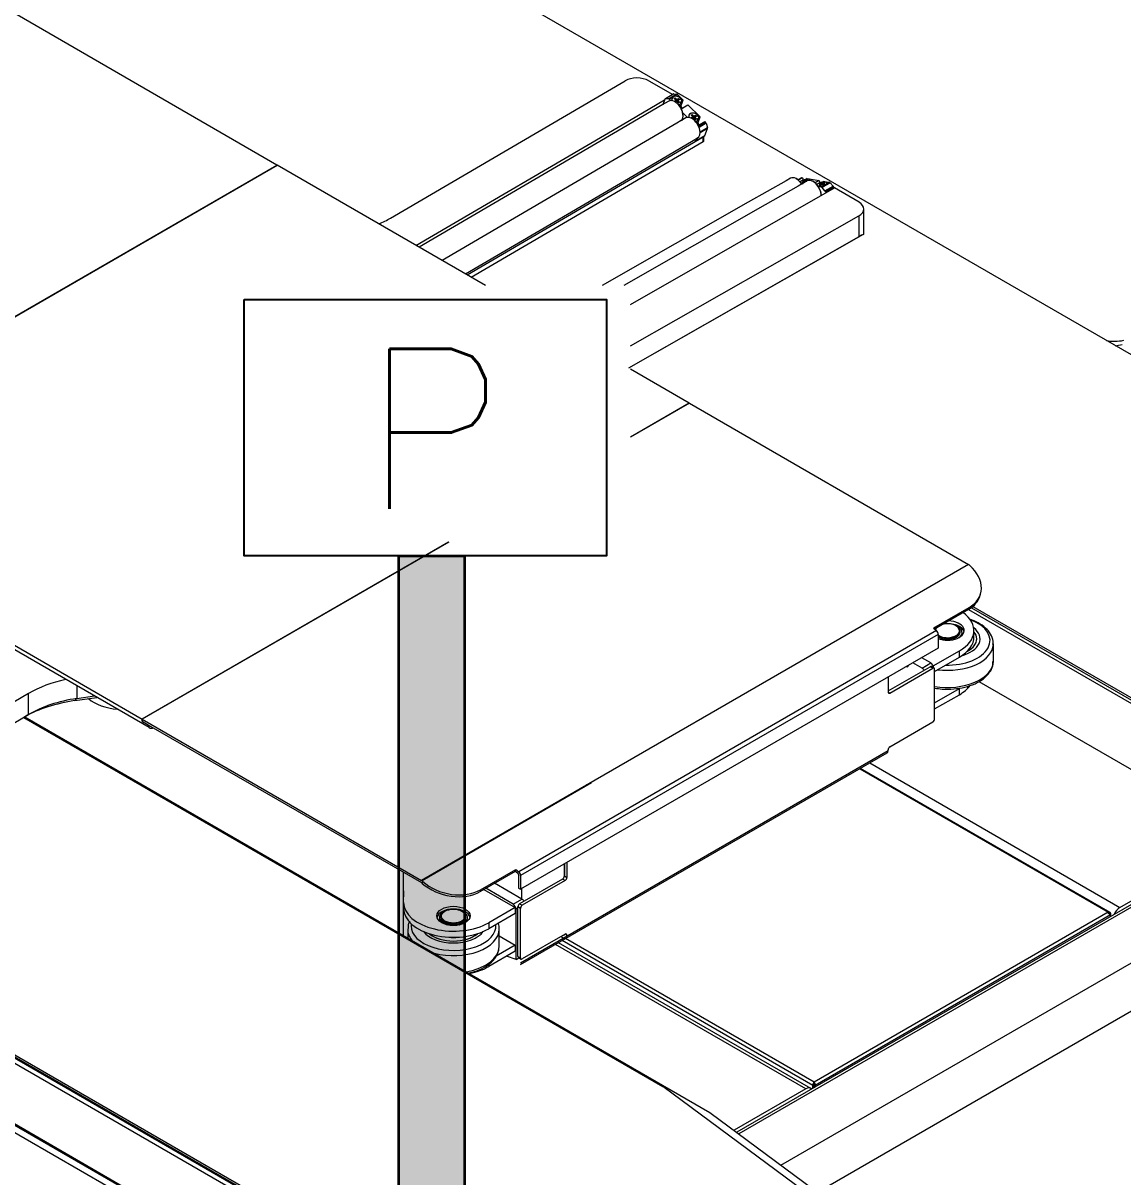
# Model space of a CAD drawing. Header units: millimetres. Extents: x -5 to 1510635, y -6 to 71285.
# Drawn here: x 1275792 to 1277114, y 11014 to 12401 of the extents above; entities that cross this region are included whole.
import ezdxf
from ezdxf.enums import TextEntityAlignment as Align

# ---------------------------------------------------------------- set-up
doc = ezdxf.new("R2010")
doc.units = ezdxf.units.MM
doc.header["$LTSCALE"] = 1000
doc.linetypes.add('HIDDEN', pattern=[0.375, 0.25, -0.125])
doc.linetypes.add('PHANTOM', pattern=[2.5, 1.25, -0.25, 0.25, -0.25, 0.25, -0.25])
for name, color, linetype in [('2', 42, 'Continuous'), ('3', 3, 'Continuous'), ('MP-3', 3, 'Continuous'), ('MP-4', 4, 'HIDDEN'), ('MP-8', 8, 'Continuous'), ('MP-RO-40010', 7, 'Continuous')]:
    doc.layers.add(name, color=color, linetype=linetype)
doc.layers.add('S-COLS', color=5, linetype='Continuous', lineweight=35)
doc.styles.add('ROMANS', font='ROMANS.shx')

# ---------------------------------------------------------------- blocks, each defined once
blk = doc.blocks.new('12323398760')
at = {"layer": '3', "linetype": 'ByBlock'}
blk.add_hatch(color=1, dxfattribs=at).paths.add_polyline_path([(-170.4, -809.7), (-170.4, 0), (-249.6, 0), (-249.6, -809.7), (-317.2, -809.7), (-210, -1012.6), (-102.9, -809.7)])
at = {"layer": '3', "color": 2, "linetype": 'ByBlock'}
blk.add_lwpolyline([(-435.6, 308.4), (0, 308.4), (0, 0), (-435.6, 0)], close=True, dxfattribs=at)
at = {"layer": 'S-COLS', "color": 2, "linetype": 'ByBlock'}
for p, q in [((-249.6, -809.7), (-249.6, 0)), ((-249.6, 0), (-170.4, 0)), ((-170.4, -809.7), (-170.4, 0))]:
    blk.add_line(p, q, dxfattribs=at)
at = {"layer": '3', "style": 'ROMANS'}
blk.add_text('P', height=192, dxfattribs=at).set_placement((-207.2, 152.8, -36432.5), align=Align.MIDDLE)

msp = doc.modelspace()

# ---------------------------------------------------------------- linework, layer by layer
at = {"layer": '2', "color": 6, "linetype": 'PHANTOM'}
msp.add_arc((1275218.259, 12212.212), 3135.026, 146.209252, 107.895356, dxfattribs=at)
at = {"layer": 'MP-3', "color": 0, "linetype": 'Continuous', "lineweight": 15}
for p, q in [((1276097.193, 12229.93), (1275761.708, 12423.622)), ((1276233.767, 12166.332), (1276515.703, 12331.249)), ((1276543.987, 12331.355), (1276572.861, 12314.901)), ((1276573.638, 12315.355), (1276563.804, 12309.603)), ((1276574.047, 12315.452), (1276564.212, 12309.699)), ((1276573.315, 12312.859), (1276577.539, 12315.33)), ((1276574.047, 12315.452), (1276577.539, 12315.33)), ((1276578.627, 12314.764), (1276574.403, 12312.294)), ((1276585.43, 12308.047), (1276578.627, 12314.764)), ((1276512.08, 12278.427), (1276563.122, 12308.283)), ((1276563.094, 12303.815), (1276518.136, 12277.517)), ((1276563.476, 12309.197), (1276560.893, 12302.528)), ((1276568.293, 12306.856), (1276563.094, 12303.815)), ((1276567.704, 12309.577), (1276564.212, 12309.699)), ((1276567.704, 12309.577), (1276571.928, 12312.048)), ((1276573.017, 12311.482), (1276568.793, 12309.012)), ((1276570.488, 12307.337), (1276568.793, 12309.012)), ((1276574.46, 12310.043), (1276575.865, 12310.865)), ((1276576.466, 12308.062), (1276574.46, 12310.043)), ((1276575.078, 12309.432), (1276575.378, 12309.608)), ((1276575.142, 12306.315), (1276575.979, 12306.805)), ((1276575.378, 12309.608), (1276575.865, 12310.865)), ((1276575.378, 12309.608), (1276577.384, 12307.627)), ((1276575.865, 12310.865), (1276577.871, 12308.884)), ((1276575.979, 12306.805), (1276576.466, 12308.062)), ((1276577.804, 12306.741), (1276576.116, 12305.754)), ((1276577.384, 12307.627), (1276577.871, 12308.884)), ((1276577.384, 12307.627), (1276579.492, 12308.859)), ((1276579.81, 12304.76), (1276577.804, 12306.741)), ((1276577.871, 12308.884), (1276579.979, 12310.116)), ((1276578.722, 12306.306), (1276579.209, 12307.563)), ((1276578.722, 12306.306), (1276580.11, 12304.935)), ((1276581.316, 12308.796), (1276579.209, 12307.563)), ((1276579.209, 12307.563), (1276581.215, 12305.582)), ((1276579.492, 12308.859), (1276579.979, 12310.116)), ((1276579.492, 12308.859), (1276580.211, 12308.149)), ((1276581.215, 12305.582), (1276579.81, 12304.76)), ((1276579.979, 12310.116), (1276581.316, 12308.796)), ((1276580.864, 12302.046), (1276580.166, 12302.449)), ((1276582.152, 12301.025), (1276582.874, 12301.448)), ((1276582.874, 12301.448), (1276585.43, 12308.047)), ((1276583.088, 12297.739), (1276591.115, 12302.434)), ((1276583.516, 12305.252), (1276583.638, 12305.566)), ((1276583.886, 12307.144), (1276585.43, 12308.047)), ((1276605.828, 12287.906), (1276591.115, 12302.434)), ((1276583.512, 12299.514), (1276583.36, 12299.425)), ((1276588.691, 12286.715), (1276583.492, 12283.674)), ((1276584.483, 12298.555), (1276583.512, 12299.514)), ((1276590.717, 12287.363), (1276584.815, 12293.191)), ((1276594.757, 12286.688), (1276596.864, 12287.921)), ((1276594.858, 12289.902), (1276596.263, 12290.724)), ((1276596.864, 12287.921), (1276594.858, 12289.902)), ((1276595.476, 12289.291), (1276595.776, 12289.466)), ((1276595.549, 12286.179), (1276596.377, 12286.664)), ((1276595.776, 12289.466), (1276596.263, 12290.724)), ((1276595.776, 12289.466), (1276597.782, 12287.485)), ((1276596.263, 12290.724), (1276598.269, 12288.742)), ((1276596.377, 12286.664), (1276596.864, 12287.921)), ((1276598.202, 12286.6), (1276596.514, 12285.613)), ((1276597.782, 12287.485), (1276598.269, 12288.742)), ((1276597.782, 12287.485), (1276599.89, 12288.718)), ((1276600.208, 12284.619), (1276598.202, 12286.6)), ((1276598.269, 12288.742), (1276600.377, 12289.975)), ((1276599.12, 12286.165), (1276599.607, 12287.422)), ((1276599.12, 12286.165), (1276600.508, 12284.794)), ((1276601.714, 12288.654), (1276599.607, 12287.422)), ((1276599.607, 12287.422), (1276601.613, 12285.441)), ((1276599.89, 12288.718), (1276600.377, 12289.975)), ((1276599.89, 12288.718), (1276600.609, 12288.008)), ((1276600.377, 12289.975), (1276601.714, 12288.654)), ((1276603.272, 12281.306), (1276605.828, 12287.906)), ((1276604.284, 12287.003), (1276605.828, 12287.906)), ((1276264.267, 12133.47), (1276512.08, 12278.427)), ((1276518.136, 12277.517), (1276268.097, 12131.259)), ((1276577.873, 12280.387), (1276295.692, 12115.327)), ((1276583.071, 12283.428), (1276577.873, 12280.387)), ((1276601.613, 12285.441), (1276600.208, 12284.619)), ((1276601.262, 12281.905), (1276600.564, 12282.307)), ((1276602.55, 12280.884), (1276603.272, 12281.306)), ((1276603.486, 12277.598), (1276611.513, 12282.293)), ((1276603.91, 12279.373), (1276603.758, 12279.284)), ((1276604.881, 12278.414), (1276603.91, 12279.373)), ((1276603.914, 12285.111), (1276604.036, 12285.425)), ((1276603.949, 12276.637), (1276612.296, 12281.519)), ((1276613.099, 12280.217), (1276604.539, 12275.209)), ((1276605.696, 12270), (1276614.728, 12275.283)), ((1276614.775, 12274.007), (1276605.721, 12268.711)), ((1276612.296, 12281.519), (1276611.513, 12282.293)), ((1276611.569, 12265.728), (1276614.775, 12274.007)), ((1276613.099, 12280.217), (1276614.728, 12275.283)), ((1276325.847, 12097.917), (1276609.492, 12263.832)), ((1276552.672, 12233.207), (1276597.63, 12259.505)), ((1276597.63, 12259.505), (1276602.828, 12262.546)), ((1276599.401, 12260.541), (1276599.91, 12260.039)), ((1276601.407, 12259.57), (1276611.241, 12265.322)), ((1276601.735, 12259.975), (1276611.569, 12265.728)), ((1276601.735, 12259.975), (1276602.701, 12262.472)), ((1276609.492, 12258.117), (1276609.492, 12263.832)), ((1276610.357, 12259.334), (1276610.357, 12264.805)), ((1276609.492, 12258.117), (1276330.765, 12095.077)), ((1276323.601, 12099.214), (1276552.672, 12233.207)), ((1275439.584, 11850.259), (1276097.193, 12229.93)), ((1275439.725, 11850.178), (1276097.334, 12229.848)), ((1276097.193, 12229.93), (1276097.193, 12229.767)), ((1276347.839, 12085.219), (1276097.334, 12229.848)), ((1276709.226, 12211.24), (1276663.677, 12185.283)), ((1276723.666, 12204.736), (1276683.81, 12182.024)), ((1276714.493, 12214.241), (1276709.226, 12211.24)), ((1276727.495, 12214.637), (1276723.299, 12212.246)), ((1276728.005, 12214.715), (1276723.455, 12212.122)), ((1276728.933, 12207.737), (1276723.666, 12204.736)), ((1276728.778, 12214.589), (1276723.858, 12211.785)), ((1276726.277, 12209.727), (1276726.237, 12209.75)), ((1276727.603, 12207.489), (1276728.299, 12207.376)), ((1276728.005, 12214.715), (1276728.778, 12214.589)), ((1276728.541, 12208.899), (1276730.676, 12210.116)), ((1276729.861, 12208.685), (1276728.541, 12208.899)), ((1276728.696, 12210.436), (1276730.119, 12211.248)), ((1276730.676, 12210.116), (1276728.696, 12210.436)), ((1276728.778, 12214.589), (1276729.51, 12211.826)), ((1276734.626, 12210.982), (1276729.36, 12207.981)), ((1276731.996, 12209.902), (1276729.861, 12208.685)), ((1276730.119, 12211.248), (1276732.099, 12210.927)), ((1276730.407, 12210.159), (1276730.119, 12211.248)), ((1276730.898, 12209.276), (1276730.676, 12210.116)), ((1276730.869, 12209.388), (1276731.045, 12209.36)), ((1276732.569, 12209.809), (1276731.996, 12209.902)), ((1276732.099, 12210.927), (1276734.235, 12212.144)), ((1276732.387, 12209.839), (1276732.099, 12210.927)), ((1276734.389, 12213.681), (1276732.825, 12212.79)), ((1276735.555, 12211.93), (1276733.42, 12210.713)), ((1276733.42, 12210.713), (1276733.992, 12210.621)), ((1276733.516, 12210.349), (1276733.42, 12210.713)), ((1276734.235, 12212.144), (1276735.555, 12211.93)), ((1276734.457, 12211.304), (1276734.235, 12212.144)), ((1276734.389, 12213.681), (1276748.912, 12211.33)), ((1276748.912, 12211.33), (1276743.991, 12208.526)), ((1276746.411, 12206.468), (1276746.37, 12206.491)), ((1276747.736, 12204.229), (1276751.273, 12203.657)), ((1276748.674, 12205.64), (1276750.809, 12206.856)), ((1276749.994, 12205.426), (1276748.674, 12205.64)), ((1276748.829, 12207.177), (1276750.252, 12207.988)), ((1276750.809, 12206.856), (1276748.829, 12207.177)), ((1276748.912, 12211.33), (1276749.643, 12208.566)), ((1276752.13, 12206.643), (1276749.994, 12205.426)), ((1276750.252, 12207.988), (1276752.233, 12207.668)), ((1276750.54, 12206.9), (1276750.252, 12207.988)), ((1276751.032, 12206.017), (1276750.809, 12206.856)), ((1276751.002, 12206.129), (1276751.178, 12206.1)), ((1276751.273, 12203.657), (1276755.553, 12206.095)), ((1276754.11, 12206.322), (1276752.13, 12206.643)), ((1276752.233, 12207.668), (1276754.368, 12208.884)), ((1276752.521, 12206.579), (1276752.233, 12207.668)), ((1276756.627, 12205.412), (1276752.347, 12202.974)), ((1276755.794, 12199.089), (1276752.347, 12202.974)), ((1276754.523, 12210.422), (1276752.959, 12209.53)), ((1276755.688, 12208.67), (1276753.553, 12207.454)), ((1276753.553, 12207.454), (1276755.533, 12207.133)), ((1276753.841, 12206.366), (1276753.553, 12207.454)), ((1276753.665, 12206.394), (1276753.811, 12206.478)), ((1276755.533, 12207.133), (1276754.11, 12206.322)), ((1276754.368, 12208.884), (1276755.688, 12208.67)), ((1276754.59, 12208.045), (1276754.368, 12208.884)), ((1276754.523, 12210.422), (1276761.237, 12209.335)), ((1276755.794, 12199.089), (1276765.758, 12204.767)), ((1276766.485, 12203.421), (1276756.521, 12197.743)), ((1276756.958, 12206.896), (1276761.237, 12209.335)), ((1276762.311, 12208.652), (1276758.032, 12206.213)), ((1276762.311, 12208.652), (1276765.758, 12204.767)), ((1276766.485, 12203.421), (1276766.834, 12202.1)), ((1276522.057, 12062.613), (1276767.546, 12202.506)), ((1276756.521, 12197.743), (1276756.87, 12196.422)), ((1276796.833, 12185.374), (1276767.546, 12202.506)), ((1276663.677, 12185.283), (1276488.24, 12085.31)), ((1276683.81, 12182.024), (1276513.935, 12085.219)), ((1276802.599, 12147.093), (1276802.599, 12177.263)), ((1276522.057, 12012.567), (1276796.648, 12169.045)), ((1276796.648, 12169.045), (1276796.648, 12143.733)), ((1276796.648, 12143.733), (1276519.772, 11985.954)), ((1276801.951, 12146.702), (1276519.818, 11985.927)), ((1276592.734, 11943.83), (1276522.057, 11984.635)), ((1276592.734, 11943.83), (1276522.057, 11903.025)), ((1276592.875, 11943.748), (1276522.057, 11902.861)), ((1276592.875, 11943.748), (1276928.36, 11750.056)), ((1275439.725, 11850.178), (1275935.124, 11564.159)), ((1276303.41, 11776.788), (1275935.124, 11564.159)), ((1276303.692, 11776.788), (1275935.266, 11564.077)), ((1276928.36, 11750.056), (1276270.75, 11370.385)), ((1276929.128, 11749.495), (1276930.097, 11748.636)), ((1276942.452, 11713.097), (1276943.038, 11715.283)), ((1276928.892, 11697.941), (1276886.466, 11673.446)), ((1276928.306, 11695.755), (1276887.728, 11672.327)), ((1276928.306, 11695.755), (1276928.892, 11697.941)), ((1276913.901, 11676.06), (1276913.548, 11676.264)), ((1275943.751, 11553.871), (1275742.225, 11670.222)), ((1276889.78, 11670.507), (1276387.734, 11380.651)), ((1276891.981, 11665.924), (1276389.935, 11376.067)), ((1276886.466, 11673.446), (1276889.78, 11670.507)), ((1276887.957, 11672.459), (1276887.957, 11672.123)), ((1276888.415, 11672.724), (1276888.77, 11672.519)), ((1276891.981, 11665.924), (1276891.981, 11649.449)), ((1276918.295, 11668.711), (1276918.295, 11669.936)), ((1276920.734, 11666.937), (1276920.734, 11668.243)), ((1276935.011, 11663.2), (1276935.011, 11670.548)), ((1276891.981, 11649.449), (1276389.935, 11359.593)), ((1276958.295, 11633.963), (1276958.295, 11654.551)), ((1276883.142, 11631.642), (1276872.14, 11637.994)), ((1276886.143, 11627.986), (1276917.437, 11646.053)), ((1276887.738, 11621.558), (1276917.437, 11638.705)), ((1276917.437, 11638.705), (1276917.437, 11646.053)), ((1276831.877, 11597.962), (1276882.435, 11627.151)), ((1276833.998, 11595.512), (1276885.617, 11625.314)), ((1276872.536, 11625.518), (1276861.534, 11631.87)), ((1276872.536, 11625.518), (1276883.142, 11631.642)), ((1276885.617, 11625.314), (1276882.435, 11627.151)), ((1276887.117, 11625.463), (1276883.935, 11627.3)), ((1276887.738, 11564.485), (1276887.738, 11624.09)), ((1276831.877, 11614.748), (1276831.877, 11596.737)), ((1275798.692, 11595.015), (1275516.756, 11430.099)), ((1275798.692, 11569.704), (1275798.692, 11595.015)), ((1275856.599, 11604.188), (1275856.599, 11588.913)), ((1276831.877, 11596.737), (1276833.998, 11595.512)), ((1276887.738, 11583.673), (1276917.437, 11600.819)), ((1276887.738, 11576.324), (1276917.437, 11593.471)), ((1276917.437, 11593.471), (1276917.437, 11600.819)), ((1275854.114, 11586.341), (1275880.694, 11590.277)), ((1275854.114, 11586.341), (1275856.599, 11588.913)), ((1275856.599, 11588.913), (1275877.655, 11592.031)), ((1275516.756, 11404.787), (1275798.692, 11569.704)), ((1275935.124, 11561.546), (1275935.124, 11564.159)), ((1275935.266, 11561.628), (1275935.124, 11561.546)), ((1275935.124, 11561.546), (1275943.751, 11556.565)), ((1275935.266, 11564.077), (1276270.75, 11370.385)), ((1275935.266, 11564.077), (1275935.266, 11561.464)), ((1275935.266, 11561.464), (1276270.75, 11367.772)), ((1275943.751, 11553.871), (1275943.751, 11556.565)), ((1276833.998, 11531.009), (1276885.617, 11560.811)), ((1276831.877, 11526.11), (1276389.935, 11270.955)), ((1276389.935, 11269.095), (1276830.738, 11523.592)), ((1276831.877, 11526.11), (1276831.877, 11527.335)), ((1276475.166, 11487.4), (1276271.519, 11369.824)), ((1276469.131, 11485.285), (1276469.838, 11485.693)), ((1276442.615, 11390.007), (1276442.615, 11375.67)), ((1276442.615, 11375.67), (1276442.615, 11390.007)), ((1276445.797, 11391.844), (1276445.797, 11373.833)), ((1276249.325, 11336.566), (1276249.248, 11380.186)), ((1276249.325, 11343.914), (1276249.261, 11380.179)), ((1276341.408, 11356.909), (1276383.834, 11381.404)), ((1276341.993, 11359.095), (1276384.42, 11383.59)), ((1276383.834, 11381.404), (1276384.42, 11383.59)), ((1276383.834, 11381.404), (1276387.148, 11378.465)), ((1276384.42, 11383.59), (1276387.734, 11380.651)), ((1276387.673, 11377.374), (1276387.673, 11360.899)), ((1276440.493, 11371.996), (1276388.875, 11342.194)), ((1276389.935, 11376.067), (1276389.935, 11359.593)), ((1276443.675, 11370.159), (1276440.493, 11371.996)), ((1276442.615, 11375.67), (1276445.797, 11373.833)), ((1276249.221, 11357.912), (1276249.288, 11357.95)), ((1276249.315, 11304.213), (1276249.221, 11357.912)), ((1276249.221, 11357.912), (1276249.221, 11350.563)), ((1276270.933, 11367.639), (1276271.902, 11366.78)), ((1276271.519, 11369.824), (1276272.488, 11368.965)), ((1276271.902, 11366.78), (1276272.488, 11368.965)), ((1276341.993, 11359.095), (1276341.408, 11356.909)), ((1276345.963, 11359.539), (1276383.571, 11337.826)), ((1276381.096, 11341.786), (1276348.155, 11360.805)), ((1276391.703, 11347.91), (1276358.762, 11366.928)), ((1276387.673, 11360.899), (1276389.935, 11359.593)), ((1276390.996, 11360.205), (1276390.996, 11348.318)), ((1276443.675, 11370.159), (1276392.057, 11340.357)), ((1276249.303, 11304.221), (1276249.221, 11350.563)), ((1276249.325, 11343.914), (1276249.325, 11336.566)), ((1276381.096, 11341.786), (1276391.703, 11347.91)), ((1276299.072, 11333.335), (1276298.719, 11333.131)), ((1276319.932, 11333.131), (1276319.578, 11333.335)), ((1276383.571, 11337.826), (1276351.752, 11319.455)), ((1276383.571, 11330.477), (1276351.752, 11312.106)), ((1276383.571, 11337.826), (1276383.571, 11330.477)), ((1276386.753, 11336.887), (1276384.632, 11335.662)), ((1276384.632, 11275.241), (1276384.632, 11335.662)), ((1276386.753, 11278.916), (1276386.753, 11338.52)), ((1276389.935, 11336.683), (1276386.753, 11338.52)), ((1276388.875, 11342.194), (1276392.057, 11340.357)), ((1276389.935, 11277.078), (1276389.935, 11336.683)), ((1276292.485, 11325.66), (1276292.485, 11324.354)), ((1276294.325, 11327.007), (1276294.325, 11325.783)), ((1276316.732, 11316.928), (1276316.775, 11316.904)), ((1276316.732, 11316.928), (1276316.732, 11316.894)), ((1276320.781, 11318.155), (1276319.234, 11319.048)), ((1276320.778, 11319.939), (1276322.512, 11318.938)), ((1276320.778, 11319.939), (1276320.778, 11318.633)), ((1276320.778, 11318.633), (1276321.26, 11318.354)), ((1276324.325, 11325.783), (1276324.325, 11327.007)), ((1276325.262, 11320.914), (1276324.449, 11321.384)), ((1276326.165, 11324.354), (1276326.165, 11325.66)), ((1276351.752, 11319.455), (1276351.752, 11312.106)), ((1276254.325, 11311.622), (1276254.325, 11301.321)), ((1276364.325, 11291.035), (1276364.325, 11311.622)), ((1276364.325, 11303.704), (1276383.571, 11292.592)), ((1276443.675, 11305.656), (1276392.057, 11275.854)), ((1276438.726, 11302.798), (1276441.908, 11300.961)), ((1276445.797, 11304.431), (1276443.675, 11305.656)), ((1276445.797, 11303.206), (1276445.797, 11304.431)), ((1276383.571, 11292.592), (1276360.514, 11279.28)), ((1276383.571, 11292.592), (1276383.571, 11285.243)), ((1276383.571, 11285.243), (1276351.752, 11266.872)), ((1276384.632, 11275.241), (1276373.142, 11279.222)), ((1276384.632, 11275.241), (1276387.996, 11277.184)), ((1276386.753, 11278.916), (1276389.935, 11277.078)), ((1276387.375, 11277.542), (1276390.557, 11275.705)), ((1276351.752, 11269.724), (1276351.752, 11266.872))]:
    msp.add_line(p, q, dxfattribs=at)
for centre, radius, start, end in [((1276364.218, 12668.734), 412.757, 300.213711, 300.436715), ((1276833.456, 12072.223), 153.761, 119.375627, 119.978185)]:
    msp.add_arc(centre, radius, start, end, dxfattribs=at)
for centre, major_axis, ratio, start_param, end_param in [((1276529.937, 12323.137), (20, 0), 0.57735031, 0.79193092, 2.36272725), ((1276574.648, 12313.629), (1.01, -1.726), 0.58110959, 2.78923896, 3.14159265), ((1276578.14, 12313.507), (-1.01, 1.726), 0.58110959, 5.14543345, 5.93083161), ((1276564.813, 12307.876), (1.01, -1.726), 0.58110959, 2.78923896, 3.57463712), ((1276568.306, 12307.755), (-1.01, 1.726), 0.58110959, 5.14543345, 5.93083161), ((1276575.361, 12294.772), (7.069, -12.084), 0.58110959, 0.19640211, 3.14159265), ((1276577.837, 12307.812), (5.828, -2.257), 0.73870304, 2.76886147, 3.72334572), ((1276577.837, 12307.812), (-5.8, 2.246), 0.73870304, 0, 0.58303047), ((1276572.53, 12310.225), (-1.01, 1.726), 0.58110959, 5.14543345, 5.93083161), ((1276577.837, 12307.812), (-5.8, 2.246), 0.73870304, 2.11435108, 6.28318531), ((1276577.837, 12307.812), (-5.828, 2.257), 0.73870304, 5.59328324, 5.91045413), ((1276573.916, 12311.037), (-1.01, 1.726), 0.58110959, 5.14543345, 5.93083161), ((1276577.837, 12307.812), (-5.828, 2.257), 0.73870304, 3.48657409, 5.59328324), ((1276575.572, 12294.895), (6.917, -11.825), 0.58110959, 0.04739188, 2.0038408), ((1276580.138, 12297.566), (3.029, -5.179), 0.58110959, 1.34558476, 2.46124951), ((1276577.716, 12307.498), (-5.8, 2.246), 0.73870304, 2.18097818, 3.14159265), ((1276580.841, 12297.977), (-2.525, 4.316), 0.58110959, 4.44109833, 5.48792327), ((1276583.877, 12300.457), (-0.757, 1.295), 0.58110959, 0.43304447, 2.0038408), ((1276595.759, 12274.63), (-7.069, 12.084), 0.58110959, 3.14159265, 6.28318531), ((1276598.235, 12287.671), (5.828, -2.257), 0.73870304, 0.34498144, 3.69985311), ((1276598.235, 12287.671), (-5.8, 2.246), 0.73870304, 0, 0.55964348), ((1276598.235, 12287.671), (-5.8, 2.246), 0.73870304, 2.11435108, 6.28318531), ((1276590.561, 12271.59), (-7.069, 12.084), 0.58110959, 0, 0.03000542), ((1276595.97, 12274.754), (-6.917, 11.825), 0.58110959, 3.9263292, 5.49844105), ((1276600.536, 12277.425), (3.029, -5.179), 0.58110959, 1.34558476, 2.46124951), ((1276598.114, 12287.357), (-5.8, 2.246), 0.73870304, 2.18097818, 3.14159265), ((1276601.239, 12277.835), (-2.525, 4.316), 0.58110959, 4.44109833, 5.48792327), ((1276604.275, 12280.316), (-0.757, 1.295), 0.58110959, 0.43304447, 2.0038408), ((1276611.809, 12280.262), (-1.01, 1.726), 0.58110959, 4.36003529, 5.14543345), ((1276613.438, 12275.328), (1.01, -1.726), 0.58110959, 0.43304447, 1.21844263), ((1276600.397, 12261.296), (-1.01, 1.726), 0.58110959, 2.0038408, 3.57463712), ((1276607.357, 12265.941), (-2.837, 1.366), 0.71343695, 2.69369232, 3.22712122), ((1276607.357, 12259.334), (-3, 0), 0.57735031, 2.36272725, 3.14159265), ((1276610.232, 12267.049), (-1.01, 1.726), 0.58110959, 3.14159265, 3.57463712), ((1276716.158, 12199.076), (-6.932, 12.164), 0.57356636, 0, 0.03054546), ((1276721.425, 12202.078), (-6.932, 12.164), 0.57356636, 4.78463063, 6.28318531), ((1276721.638, 12202.199), (-6.783, 11.903), 0.57356636, 4.78770643, 5.51883941), ((1276726.264, 12204.835), (2.971, -5.213), 0.57356636, -3.91725512, -3.77028544), ((1276732.048, 12210.415), (-6.013, -1.591), 0.34378067, 2.88808752, 5.99721019), ((1276732.048, 12210.415), (-6.013, -1.591), 0.34378067, 0.5702274, 1.10071038), ((1276732.048, 12210.415), (-6.042, -1.599), 0.34378067, 0.58019963, 1.09649689), ((1276728.486, 12212.899), (0.99, -1.738), 0.57356636, 2.70850532, 3.14159265), ((1276732.048, 12210.415), (-6.042, -1.599), 0.34378067, 2.88505597, 4.49315428), ((1276741.558, 12198.818), (6.932, -12.164), 0.57356636, 0.80901089, 3.14159265), ((1276741.771, 12198.94), (6.783, -11.903), 0.57356636, 0.77891856, 2.70850532), ((1276746.398, 12201.576), (2.971, -5.213), 0.57356636, -3.91725512, -3.77028498), ((1276752.181, 12207.155), (-6.013, -1.591), 0.34378067, 0.5702274, 5.99721019), ((1276752.181, 12207.155), (6.042, 1.599), 0.34378067, 3.72179229, 5.21086689), ((1276751.754, 12201.841), (-0.99, 1.738), 0.57356636, 5.06469981, 5.85009797), ((1276752.181, 12207.155), (-6.042, -1.599), 0.34378067, 2.38644513, 4.49315428), ((1276752.181, 12207.155), (6.042, 1.599), 0.34378067, -1.07231842, -0.75514753), ((1276756.033, 12204.28), (-0.99, 1.738), 0.57356636, 5.06469981, 5.85009797), ((1276757.438, 12205.08), (-0.99, 1.738), 0.57356636, 5.06469981, 5.85009797), ((1276761.718, 12207.519), (-0.99, 1.738), 0.57356636, 5.06469981, 5.85009797), ((1276765.165, 12203.634), (-0.99, 1.738), 0.57356636, 4.27930164, 5.06469981), ((1276755.201, 12197.956), (0.99, -1.738), 0.57356636, 1.13770899, 1.92310715), ((1276782.599, 12177.263), (-20, 0), 0.57735031, 2.34966189, 3.92045822), ((1276144.803, 12217.029), (125, 0), 0.57735031, -0.92880182, -0.77886541), ((1276144.803, 12217.029), (125, 0), 0.57735031, -0.92880182, -0.77886541), ((1276782.599, 12135.622), (-20, -11.471), 0.00282862, 2.88470345, 3.931901), ((1276272.315, 12117.507), (-7.069, 12.084), 0.58110959, 5.3463792, 5.62955432), ((1276928.36, 11746.626), (-2.1, 3.637), 0.57735029, 5.03413948, 5.49778705), ((1276894.741, 11728.224), (-48.296, 12.941), 0.70710681, 2.52611305, 4.09690938), ((1276894.156, 11726.038), (-48.296, 12.941), 0.70710681, 2.52611305, 3.14159265), ((1276875.011, 11670.548), (-60, 0), 0.57735031, 2.35619457, 3.81318201), ((1276903.295, 11670.548), (-20, 0), 0.57735031, 0.96953249, 4.64689148), ((1276903.295, 11669.936), (-15, 0), 0.57735031, 0.71629008, 3.9269909), ((1276903.295, 11670.344), (14.5, 0), 0.57735031, 0, 1.97075799), ((1276903.295, 11667.282), (20, 0), 0.57735031, 0.14189704, 1.81931708), ((1276903.295, 11658.548), (-51.017, 0), 0.57735031, 1.52280515, 4.14424775), ((1276903.894, 11668.243), (16.84, 0), 0.57735031, 5.60460498, 7.21899431), ((1276903.894, 11668.243), (16.84, 0), 0.57735031, -3.5970126, -3.52229376), ((1276903.295, 11669.936), (-15, 0), 0.57735031, 5.87666611, 6.09199222), ((1276903.295, 11670.344), (14.5, 0), 0.57735031, 2.74163115, 3.02752046), ((1276889.011, 11667.638), (-2.1, 3.637), 0.57735029, 3.92699072, 5.23598766), ((1276903.295, 11670.344), (14.5, 0), 0.57735031, 3.81731505, 6.28318531), ((1276903.295, 11668.711), (-15, 0), 0.57735031, 0.71629008, 3.14159265), ((1276875.011, 11663.2), (-60, 0), 0.57735031, 2.35619457, 3.14159265), ((1276903.295, 11660.587), (-39, 0), 0.57735031, 2.01050258, 3.77514149), ((1276903.894, 11666.937), (16.84, 0), 0.57735031, 6.01764246, 6.28318531), ((1276903.295, 11660.587), (-35, 0), 0.57735031, 2.31622716, 3.57826583), ((1276903.295, 11660.587), (35, 0), 0.57735031, 0, 0.43667318), ((1276903.295, 11654.551), (-55, 0), 0.57735031, 1.34952236, 3.12313804), ((1276903.894, 11668.243), (16.84, 0), 0.57735031, 3.9266006, 4.11785038), ((1276903.295, 11660.587), (35, 0), 0.57735031, 5.44090822, 6.28318531), ((1276853.797, 11630.132), (1.65, -2.858), 0.57735029, 5.51030838, 6.28318531), ((1276853.797, 11630.132), (1.65, -2.858), 0.57735029, 0, 0.77287693), ((1276872.536, 11621.436), (2.5, -4.33), 0.57735029, 1.57079619, 2.35619439), ((1276882.435, 11624.702), (-1.5, -2.598), 0.5773502, 3.14159265, 3.92699083), ((1276883.142, 11627.56), (-2.5, 4.33), 0.57735029, 3.9755379, 5.49778705), ((1276885.617, 11622.865), (-1.5, -2.598), 0.5773502, 2.35619451, 3.92699083), ((1276903.295, 11633.963), (-55, 0), 0.57735031, 1.28403989, 3.14159265), ((1275887.656, 11544.319), (-125, 0), 0.57735031, 5.07433223, 5.5043199), ((1276833.998, 11597.962), (1.5, 2.598), 0.5773502, 2.35619451, 3.92699083), ((1276875.011, 11617.966), (-60, 0), 0.57735031, 2.35619457, 2.74657888), ((1275887.656, 11510.842), (-135, 0), 0.57735031, 4.96347845, 5.47805193), ((1275887.656, 11519.007), (-125, 0), 0.57735031, 4.96347845, 5.5043199), ((1275913.699, 11605.923), (-52.5, 0), 0.57735031, 0.60204023, 1.41285393), ((1275913.699, 11605.923), (-52.5, 0), 0.57735031, 0.60204023, 1.41285393), ((1275946.579, 11555.504), (-4, 0), 0.57735031, 0.78539824, 2.18028877), ((1276885.617, 11563.261), (-1.5, -2.598), 0.5773502, 0.78539818, 2.35619451), ((1276827.988, 11528.355), (-2.75, 4.763), 0.57735029, 3.14159265, 3.92699072), ((1276833.998, 11528.559), (-1.5, -2.598), 0.5773502, 3.92699083, 5.49778716), ((1276386.965, 11377.782), (-0.5, 0.866), 0.57735029, 3.92699072, 5.23598766), ((1276386.965, 11377.782), (-2.1, 3.637), 0.57735029, 3.92699072, 5.23598766), ((1276440.493, 11374.446), (-1.5, -2.598), 0.5773502, 0.78539818, 2.35619451), ((1276443.675, 11372.609), (1.5, 2.598), 0.5773502, 3.92699083, 5.49778716), ((1276270.75, 11366.956), (-2.1, 3.637), 0.57735029, 5.03413948, 5.49778705), ((1276270.75, 11366.956), (-0.5, 0.866), 0.57735029, 5.03413948, 5.49778705), ((1276307.257, 11387.192), (48.296, -12.941), 0.70710681, 4.09690938, 5.66770571), ((1276307.843, 11389.378), (-48.296, 12.941), 0.70710681, 0.95531672, 2.52611305), ((1276309.325, 11343.95), (60, 0), 0.57735031, 3.14260751, 5.49778722), ((1276391.703, 11343.827), (-2.5, 4.33), 0.57735029, 4.71238885, 5.49778705), ((1276309.325, 11336.601), (60, 0), 0.57735031, 3.14260751, 5.49778722), ((1276309.325, 11324.354), (20, 0), 0.57735031, 0.14189704, 2.99969562), ((1276309.325, 11325.66), (-16.84, 0), 0.57735031, 5.3450776, 7.44507328), ((1276309.325, 11327.007), (15, 0), 0.57735031, 2.35619438, 6.28318531), ((1276309.325, 11325.66), (-16.84, 0), 0.57735031, 2.68617271, 4.07970035), ((1276309.325, 11327.007), (15, 0), 0.57735031, 0, 0.78539828), ((1276381.096, 11337.703), (2.5, -4.33), 0.57735029, 0.78539807, 2.35619439), ((1276388.875, 11339.745), (-1.5, -2.598), 0.5773502, 3.92699083, 5.49778716), ((1276392.057, 11337.907), (1.5, 2.598), 0.5773502, 0.78539818, 2.35619451), ((1276309.325, 11315.619), (-51.017, 0), 0.57735031, 6.19583697, 6.28318531), ((1276309.325, 11315.619), (-51.017, 0), 0.57735031, 0, 3.18958398), ((1276309.325, 11324.354), (-16.84, 0), 0.57735031, 0, 0.47184899), ((1276309.325, 11325.783), (15, 0), 0.57735031, 3.14159265, 6.28318531), ((1276309.924, 11325.314), (-14.3, 0), 0.57735031, 1.37867757, 2.27980451), ((1276309.325, 11325.66), (-16.84, 0), 0.57735031, -4.30348062, -4.25696888), ((1276319.234, 11317.266), (-0.941, 0), 0.57735031, 4.21264826, 6.22173649), ((1276309.325, 11324.354), (14.3, 0), 0.57735031, -0.74981826, -0.64203922), ((1276309.325, 11324.354), (15, 0), 0.57735031, -0.7514793, -0.7020777), ((1276309.325, 11324.354), (15, 0), 0.57735031, -0.7514793, -0.7020777), ((1276309.924, 11325.314), (-14.3, 0), 0.57735031, 2.43258463, 3.03496339), ((1276323.864, 11319.939), (-0.941, 0), 0.57735031, 3.67727423, 6.28318531), ((1276323.864, 11319.939), (-0.941, 0), 0.57735031, 0, 1.123838), ((1276309.325, 11324.354), (14.3, 0), 0.57735031, -0.28350317, -0.20465701), ((1276309.325, 11324.354), (-16.84, 0), 0.57735031, 2.78857514, 3.14159265), ((1276323.864, 11319.939), (-2.192, 0), 0.57735031, 3.89227051, 4.02144424), ((1276309.325, 11311.622), (-55, 0), 0.57735031, 6.26473069, 6.28318531), ((1276309.325, 11311.622), (-55, 0), 0.57735031, 0, 0.42709728), ((1276309.325, 11317.658), (-39, 0), 0.57735031, 0.40251966, 2.73907313), ((1276309.325, 11317.658), (-35, 0), 0.57735031, 0.60090531, 2.54068748), ((1276309.325, 11317.658), (-35, 0), 0.57735031, 0.61048085, 2.53111181), ((1276309.325, 11311.622), (-55, 0), 0.57735031, 1.1436992, 3.13830835), ((1276309.325, 11317.658), (-27.5, 0), 0.57735031, 1.36721345, 1.77437934), ((1276441.908, 11305.452), (-0.5, 0.866), 0.57735029, 2.35619439, 3.92699072), ((1276441.908, 11305.452), (-2.75, 4.763), 0.57735029, 2.35619439, 3.92699072), ((1276443.675, 11303.206), (-1.5, -2.598), 0.5773502, 2.35619451, 3.92699083), ((1276309.325, 11291.035), (-55, 0), 0.57735031, 1.85775963, 3.14159265), ((1276388.875, 11280.14), (1.5, 2.598), 0.5773502, 2.35619451, 3.14159265), ((1276392.057, 11278.303), (1.5, 2.598), 0.5773502, 2.35619451, 3.92699083), ((1276309.325, 11291.367), (60, 0), 0.57735031, 5.03661293, 5.49778722)]:
    msp.add_ellipse(centre, major_axis=major_axis, ratio=ratio, start_param=start_param, end_param=end_param, dxfattribs=at)
for centre, major_axis in [((1276309.325, 11327.62), (-20, 0)), ((1276309.325, 11327.416), (-14.5, 0))]:
    msp.add_ellipse(centre, major_axis=major_axis, ratio=0.57735031, dxfattribs=at)
for points, knots in [([(1276583.886, 12307.144), (1276583.57, 12306.826), (1276583.251, 12306.511), (1276582.609, 12305.89), (1276582.285, 12305.585), (1276581.805, 12305.153), (1276581.654, 12305.02), (1276581.501, 12304.889)], [0, 0, 0, 0, 0.125, 0.125, 0.25, 0.25, 0.306938881, 0.306938881, 0.306938881, 0.306938881]), ([(1276604.284, 12287.003), (1276603.968, 12286.685), (1276603.649, 12286.37), (1276603.007, 12285.749), (1276602.683, 12285.444), (1276602.203, 12285.012), (1276602.052, 12284.879), (1276601.899, 12284.748)], [0, 0, 0, 0, 0.125, 0.125, 0.25, 0.25, 0.306938881, 0.306938881, 0.306938881, 0.306938881]), ([(1276730.263, 12209.006), (1276730.467, 12209.157), (1276730.659, 12209.334), (1276730.978, 12209.681), (1276731.11, 12209.842), (1276731.36, 12210.175), (1276731.48, 12210.348), (1276731.824, 12210.878), (1276732.037, 12211.249), (1276732.443, 12212.007), (1276732.637, 12212.396), (1276732.825, 12212.79)], [0.541724941, 0.541724941, 0.541724941, 0.541724941, 0.625, 0.625, 0.6875, 0.6875, 0.75, 0.75, 0.875, 0.875, 1, 1, 1, 1]), ([(1276750.397, 12205.746), (1276750.6, 12205.897), (1276750.792, 12206.075), (1276751.111, 12206.421), (1276751.243, 12206.583), (1276751.494, 12206.916), (1276751.613, 12207.088), (1276751.958, 12207.619), (1276752.17, 12207.989), (1276752.577, 12208.748), (1276752.77, 12209.136), (1276752.959, 12209.53)], [0.541724941, 0.541724941, 0.541724941, 0.541724941, 0.625, 0.625, 0.6875, 0.6875, 0.75, 0.75, 0.875, 0.875, 1, 1, 1, 1]), ([(1276957.819, 11653.844), (1276957.994, 11655.323), (1276958.413, 11659.309), (1276955.41, 11666.458), (1276949.39, 11673.885), (1276940.725, 11679.967), (1276933.727, 11682.982), (1276930.139, 11684.201)], [0, 0, 0, 0, 0.072352803, 0.227745797, 0.384114096, 0.547271263, 0.695213868, 0.695213868, 0.695213868, 0.695213868]), ([(1276887.628, 11601.464), (1276890.647, 11600.923), (1276898.253, 11599.985), (1276910.796, 11600.045), (1276924.361, 11602.231), (1276936.637, 11606.424), (1276946.926, 11612.49), (1276954.011, 11619.839), (1276957.862, 11627.229), (1276957.852, 11631.435), (1276957.819, 11633.256)], [0.206121243, 0.206121243, 0.206121243, 0.206121243, 0.281483824, 0.392466303, 0.503625818, 0.615265082, 0.727821919, 0.841379413, 0.941339553, 1, 1, 1, 1]), ([(1276926.859, 11602.415), (1276926.863, 11602.412), (1276926.867, 11602.41), (1276927.175, 11602.244), (1276927.583, 11602.404), (1276928.263, 11603.148), (1276928.54, 11603.603), (1276928.771, 11604.13)], [0.623201482, 0.623201482, 0.623201482, 0.623201482, 0.625, 0.625, 0.75, 0.75, 0.841956233, 0.841956233, 0.841956233, 0.841956233]), ([(1276256.401, 11321.179), (1276255.786, 11319.888), (1276254.761, 11316.996), (1276254.768, 11314.15), (1276254.801, 11312.329)], [0.892672973, 0.892672973, 0.892672973, 0.892672973, 0.941339553, 1, 1, 1, 1]), ([(1276364.199, 11311.493), (1276364.246, 11311.725), (1276364.703, 11313.977), (1276364.136, 11316.437), (1276363.291, 11318.613)], [0, 0, 0, 0, 0.022040674, 0.24881646, 0.24881646, 0.24881646, 0.24881646]), ([(1276325.594, 11258.655), (1276329.705, 11259.447), (1276337.867, 11261.571), (1276348.826, 11266.744), (1276357.511, 11273.694), (1276363.249, 11282.118), (1276363.912, 11287.768), (1276364.199, 11290.906)], [0.221089721, 0.221089721, 0.221089721, 0.221089721, 0.367964726, 0.529114994, 0.691795241, 0.85437864, 1, 1, 1, 1])]:
    msp.add_open_spline(points, degree=3, knots=knots, dxfattribs=at)
at = {"layer": 'MP-4', "color": 1, "linetype": 'Continuous', "lineweight": 15}
for p, q in [((1276209.141, 10820.364), (1272610.932, 12897.791)), ((1277798.492, 11612.659), (1275889.304, 12714.929)), ((1276259.134, 10874.783), (1274485.697, 11898.677)), ((1274488.525, 11903.576), (1276264.913, 10877.978)), ((1276268.16, 10879.533), (1274489.232, 11906.597)), ((1276265.671, 10878.357), (1274489.232, 11903.985)), ((1274485.697, 11826.009), (1276213.818, 10828.278)), ((1274486.525, 11824.178), (1276213.198, 10827.283)), ((1276928.547, 11695.895), (1277296.446, 11483.489)), ((1276931.843, 11698.075), (1277246.949, 11516.149)), ((1276933.737, 11699.594), (1277246.949, 11518.761)), ((1276940.984, 11609.515), (1277296.446, 11404.289)), ((1275792.848, 11566.285), (1276561.055, 11122.761)), ((1275794.112, 11567.025), (1276617.624, 11091.57)), ((1276809.658, 11511.422), (1277110.477, 11337.744)), ((1276797.638, 11504.482), (1277096.335, 11332.029)), ((1277098.542, 11331.769), (1276798.516, 11504.989)), ((1277264.819, 11422.549), (1276649.965, 11067.563)), ((1277267.455, 11421.027), (1276652.272, 11065.851)), ((1277110.477, 11337.744), (1277261.091, 11424.701)), ((1276703.007, 11028.19), (1277329.061, 11389.643)), ((1277096.335, 11332.029), (1276742.782, 11127.905)), ((1277099.161, 11330.397), (1277098.578, 11330.06)), ((1277099.161, 11330.397), (1277099.161, 11328.762)), ((1277099.161, 11328.762), (1276744.198, 11123.823)), ((1277099.161, 11326.906), (1277099.161, 11328.762)), ((1276732.882, 11119.74), (1276432.063, 11293.417)), ((1276738.882, 11120.334), (1276435.578, 11295.447)), ((1276741.365, 11123.823), (1276439.842, 11297.908)), ((1276742.782, 11127.905), (1276443.928, 11300.448)), ((1276731.203, 10996.459), (1276561.055, 11122.761)), ((1276741.365, 11123.823), (1276742.78, 11124.64)), ((1276741.365, 11120.333), (1276741.365, 11123.823)), ((1276742.78, 11121.149), (1276742.78, 11124.64)), ((1276744.198, 11123.823), (1276742.784, 11124.64)), ((1276742.784, 11124.64), (1276742.784, 11121.152)), ((1276744.198, 11123.823), (1276744.198, 11121.968)), ((1276732.882, 11119.74), (1276646.703, 11069.984)), ((1276617.624, 11091.57), (1276741.367, 10999.715))]:
    msp.add_line(p, q, dxfattribs=at)
for centre, radius, start, end in [((1277094.443, 11327.536), 4.874, 14.559311, 67.167319), ((1277096.543, 11329.124), 1.288, 20.728191, 99.271805), ((1276746.202, 11124.431), 4.874, 134.559316, 187.167316), ((1276744.927, 11125.453), 2.297, 159.11967, 200.739883), ((1276739.361, 11124.431), 4.874, 352.832676, 45.440685), ((1276740.636, 11125.453), 2.297, 339.260111, 20.880332)]:
    msp.add_arc(centre, radius, start, end, dxfattribs=at)
for centre, major_axis, start_param, end_param in [((1277142.969, 12130.583), (-61.5, -106.521), 0.190545, 0.46138394), ((1277110.477, 11327.946), (6, 10.392), 0.78539818, 1.76101171), ((1276732.882, 11109.942), (-6, -10.392), 2.95137731, 3.92699083)]:
    msp.add_ellipse(centre, major_axis=major_axis, ratio=0.5773502, start_param=start_param, end_param=end_param, dxfattribs=at)
msp.add_open_spline([(1277104.733, 12012.831), (1277107.475, 12013.147), (1277110.25, 12013.631), (1277113.039, 12014.272)], degree=3, dxfattribs=at)
msp.add_open_spline([(1277096.335, 11332.029), (1277096.671, 11332.155), (1277097.008, 11332.218), (1277097.638, 11332.201), (1277097.932, 11332.121), (1277098.443, 11331.826), (1277098.659, 11331.612), (1277098.989, 11331.074), (1277099.103, 11330.751), (1277099.161, 11330.397)], degree=3, knots=[0, 0, 0, 0, 0.25, 0.25, 0.5, 0.5, 0.75, 0.75, 1, 1, 1, 1], dxfattribs=at)
at = {"layer": 'MP-8', "lineweight": 15}
msp.add_line((1276741.367, 10992.36), (1277385.548, 11364.277), dxfattribs=at)
at = {"layer": 'MP-RO-40010', "color": 7, "linetype": 'Continuous', "lineweight": 15}
msp.add_line((1276592.734, 11943.666), (1276592.734, 11943.83), dxfattribs=at)

# ---------------------------------------------------------------- block references
at = {"layer": 'MP-4', "linetype": 'ByBlock'}
msp.add_blockref('12323398760', (1276493.327, 11760.216), dxfattribs=at)

doc.saveas('drawing.dxf')
